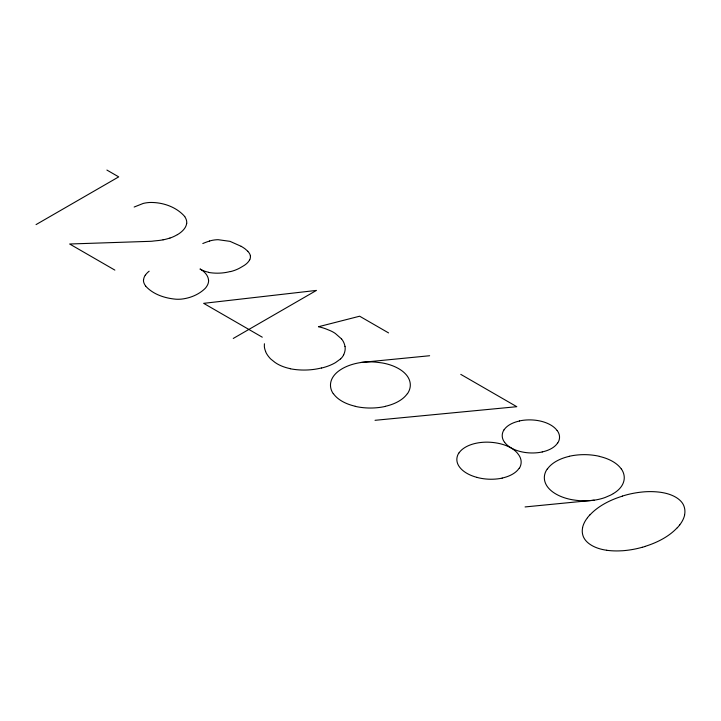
<?xml version="1.0" encoding="UTF-8"?>
<svg xmlns="http://www.w3.org/2000/svg" width="721" height="721" viewBox="0 0 721 721"><rect width="100%" height="100%" fill="white"/><g stroke="black" fill="none" stroke-linecap="round" stroke-linejoin="round"><path stroke-width="1.08" d="M582.622 527.628L582.496 528.322A44.585 25.74 0 0 0 583.424 536.875L584.064 538.1A31.237 18.034 0 0 0 604.522 549.916L606.649 550.249M679.75 524.915L677.343 527.79M587.453 517.705L589.868 514.83M340.618 358.878L335.49 362.618A42.719 24.667 0 0 1 321.53 368.052M36.05 224.601L118.713 176.879L106.897 170.057M233.253 338.455L316.456 290.41L203.655 303.343L262.282 337.194M134.151 207.035L143.236 203.43A23.207 13.402 0 0 1 149.508 202.493C162.288 202.069 176.266 206.72 184.765 216.57M622.376 496.057L624.873 495.327A62.511 36.086 0 0 1 644.538 491.812A46.063 26.596 0 0 1 660.625 492.299L662.752 492.659A30.823 17.8 0 0 1 683.229 504.475L683.796 505.709A46.063 26.596 0 0 1 684.544 514.983M644.826 546.563L642.339 547.293M429.617 355.741L361.726 362.402A25.136 14.51 0 0 0 360.879 362.51L359.382 362.762A40.962 23.649 0 0 0 343.187 368.152A43.458 25.091 0 0 0 341.493 369.143A38.664 22.324 0 0 0 333.426 376.335A41.133 23.748 0 0 0 333.219 393.675M525.077 506.935L594.167 500.176A37.366 21.567 0 0 0 605.09 497.508L610.57 495.138A45.874 26.488 0 0 0 613.355 493.588M375.028 420.307L516.786 406.698L460.782 374.37M241.165 246.321L229.999 241.346L218.102 239.696A19.764 11.41 0 0 0 209.586 241.003M388.556 332.904L359.644 316.213L318.457 326.739A38.402 22.171 0 0 1 325.658 328.803L329.867 330.506A48.866 28.209 0 0 1 331.02 331.011A30.147 17.403 0 0 1 335.391 333.526L341.493 338.879M114.864 270.105L69.658 244.004L150.905 241.301A29.678 17.133 0 0 0 151.969 241.22L152.627 241.147A33.292 19.224 0 0 1 153.861 240.985L157.16 240.652A38.528 22.243 0 0 0 163.063 239.814M247.826 251.287L245.077 248.853A46.631 26.92 0 0 0 241.156 246.321M145.606 286.057C153.158 294.483 164.956 298.251 175.96 299.206A21.864 12.627 0 0 0 181.701 299.08C190.254 298.079 198.789 294.601 205.025 288.562A27.704 15.997 0 0 0 206.395 286.868A28.425 16.412 0 0 0 208.612 280.199M169.94 238.011A38.132 22.018 0 0 1 163.081 239.841M177.366 234.631A35.771 20.657 0 0 1 169.994 238.074M177.429 234.667A33.896 19.566 0 0 0 183.711 229.548A28.443 16.421 0 0 0 186.658 223.357M184.693 216.588A28.002 16.168 0 0 1 186.748 223.366M202.808 243.536A52.525 30.327 0 0 1 209.613 241.039M247.754 251.314A21.54 12.437 0 0 1 250.439 255.793M250.313 255.802A17.674 10.202 0 0 1 249.745 259.749M249.691 259.74A26.118 15.078 0 0 1 247.195 263.057A26.821 15.483 0 0 1 243.806 265.679L240.571 267.599A32.175 18.575 0 0 1 230.432 271.637M230.314 271.493A30.156 17.412 0 0 1 208.63 272.439M208.711 272.286A21.72 12.536 0 0 1 200.141 269.077M200.177 269.059A28.975 16.727 0 0 1 206.053 274.079A28.633 16.529 0 0 1 208.522 280.208M145.687 286.039A25.046 14.456 0 0 1 143.434 280.289M143.569 280.289A25.244 14.573 0 0 1 145.236 275.242M145.3 275.26A29.237 16.88 0 0 1 149.148 271.195M360.707 362.528A39.294 22.684 0 0 1 375.632 362.113L382.004 362.906A38.817 22.414 0 0 1 396.649 367.575A39.439 22.766 0 0 1 407.41 376.272A41.133 23.748 0 0 1 407.473 393.693M355.345 406.274A38.916 22.468 0 0 1 333.39 393.639M385.474 406.383A41.178 23.775 0 0 1 355.282 406.374M407.32 393.657A38.763 22.378 0 0 1 385.42 406.302M557.585 443.009A25.929 14.97 0 0 1 542.228 451.923M557.18 430.527A29.462 17.007 0 0 1 557.739 443.045M542.264 451.977A29.66 17.124 0 0 1 519.994 451.445A30.075 17.367 0 0 1 504.646 442.315M504.574 442.334A29.651 17.115 0 0 1 503.961 429.86M504.051 429.878A25.929 14.97 0 0 1 519.49 421.019M519.426 420.92A29.489 17.025 0 0 1 541.768 421.406A30.075 17.367 0 0 1 557.108 430.545M502.195 478.14A32.887 18.989 0 0 1 477.032 477.41M477.05 477.392A34.482 19.909 0 0 1 459.61 467.127A32.914 18.998 0 0 1 458.79 453.067M458.898 453.094A28.876 16.673 0 0 1 475.878 443.298A31.12 17.962 0 0 1 487.919 442.153A35.617 20.567 0 0 1 500.131 443.721A33.481 19.332 0 0 1 518.246 454.23A33.319 19.233 0 0 1 519.363 468.308M519.111 468.253A28.885 16.673 0 0 1 502.14 478.059M594.167 500.194A40.782 23.55 0 0 1 576.485 500.356L572.645 499.806A38.835 22.423 0 0 1 558 495.138A39.448 22.775 0 0 1 547.239 486.441A40.962 23.649 0 0 1 547.212 468.992M613.346 493.588A38.592 22.279 0 0 0 621.412 486.405A41.25 23.82 0 0 0 621.412 469.029M599.349 456.411A38.934 22.477 0 0 1 621.322 469.047M569.248 456.285A41.115 23.739 0 0 1 599.421 456.321M547.401 469.029A38.997 22.513 0 0 1 569.284 456.348M606.64 550.276A44.585 25.74 0 0 0 621.448 550.79L622.656 550.745A62.448 36.059 0 0 0 642.294 547.248M582.55 527.619A60.717 35.059 0 0 1 587.498 517.714M590.003 514.866A78.589 45.369 0 0 1 622.448 496.138M684.653 514.992A60.979 35.212 0 0 1 679.705 524.906M677.199 527.745A78.454 45.297 0 0 1 644.754 546.482M341.538 338.861A39.781 22.964 0 0 1 344.944 346.404M345.044 346.395A40.313 23.27 0 0 1 343.638 354.777M343.683 354.777A27.966 16.141 0 0 1 340.609 358.878M321.449 367.953A43.611 25.181 0 0 1 290.202 368.755M290.266 368.656A34.698 20.035 0 0 1 277.396 363.952A56.86 32.824 0 0 1 274.881 362.33L270.844 359.094A33.806 19.521 0 0 1 269.339 357.481A50.362 29.074 0 0 1 265.535 351.506M265.652 351.488A45.72 26.398 0 0 1 264.364 346.675L264.382 344.404A23.676 13.672 0 0 1 264.427 343.755"/></g></svg>
